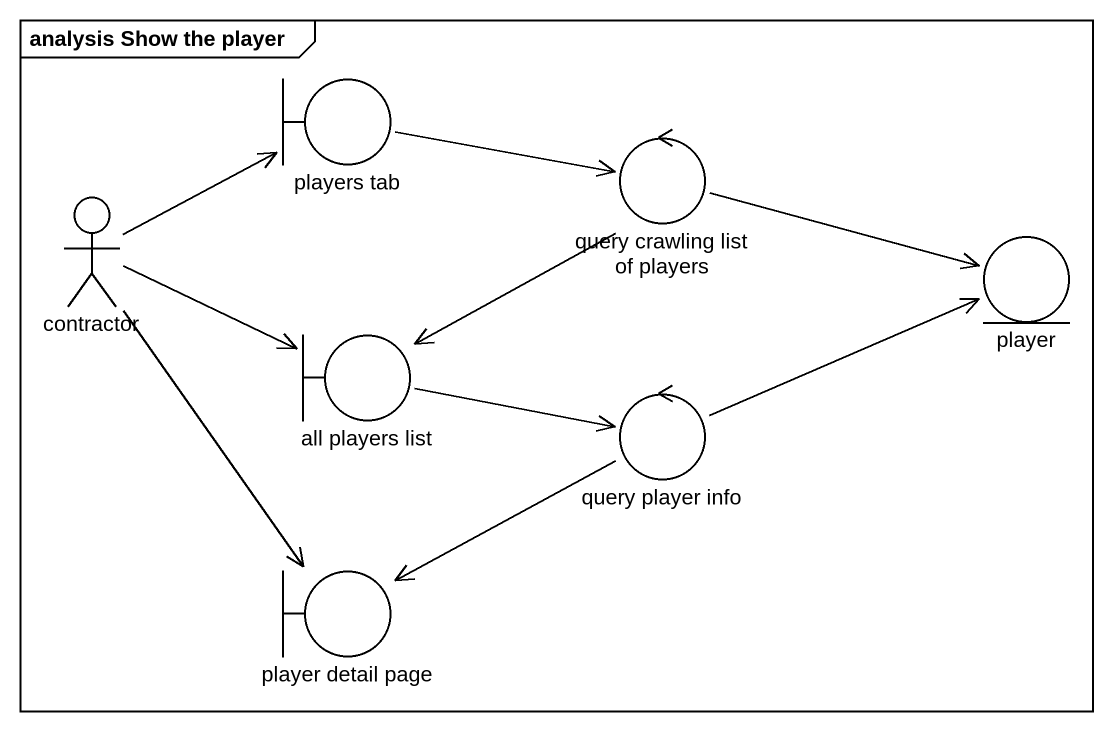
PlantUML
@startuml
mainframe analysis Show the player
boundary "players tab" as players_tab
actor contractor
control "query crawling list of players" as query_crawling_list_of
entity player
boundary "all players list" as all_players_list
control "query player info" as query_player_info
boundary "player detail page" as player_detail_page
players_tab -right-> query_crawling_list_of
contractor -right-> players_tab
contractor -right-> all_players_list
contractor --> player_detail_page
query_crawling_list_of -right-> player
query_crawling_list_of --> all_players_list
all_players_list -right-> query_player_info
query_player_info -right-> player
query_player_info -left-> player_detail_page
@enduml
